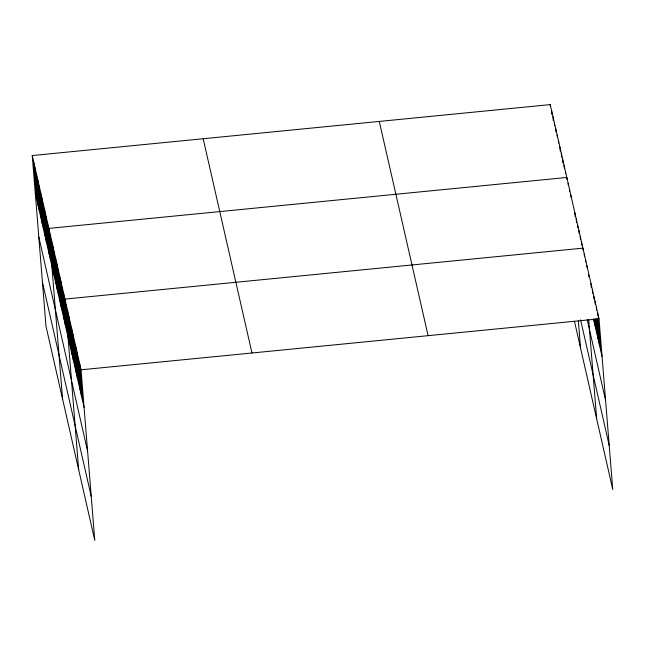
<?xml version="1.0" encoding="UTF-8"?>
<svg xmlns="http://www.w3.org/2000/svg" width="645" height="645" viewBox="0 0 645 645"><rect width="100%" height="100%" fill="white"/><g stroke="black" fill="none" stroke-linecap="round" stroke-linejoin="round"><path stroke-width="0.97" d="M32.25 155.55L81.052 369.803L94.775 540.389L45.972 326.136L32.25 155.55L550.225 104.611L599.028 318.864L612.75 489.45L574.421 321.162M81.052 369.803L599.028 318.864M593.545 319.057L602.043 356.371M587.232 319.767L605.574 400.287M580.589 319.839L609.219 445.534M379.292 121.421L428.095 335.674M203.183 138.74L251.977 352.992M35.265 193.057L84.068 407.309M38.805 236.973L87.599 451.226M42.441 282.22L91.243 496.473M597.681 312.97L597.923 315.929M598.076 317.904L600.697 350.477M596.343 307.076L596.577 310.043M597.294 318.92L599.358 344.583M594.996 301.191L595.238 304.15M596.432 318.953L598.02 338.69M593.739 296.281L593.972 299.24M595.561 318.985L596.673 332.804M592.312 289.403L592.634 293.354M594.698 319.017L595.335 326.91M590.973 283.51L591.288 287.46M593.835 319.041L593.989 321.017M588.53 274.689L588.683 276.665M586.95 265.837L587.103 267.812M585.604 259.943L585.765 261.918M584.265 254.049L584.418 256.025M583.08 250.131L582.919 248.156L64.943 299.095L78.674 469.689M588.683 319.823L596.649 418.75M581.58 242.27L581.814 245.229M580.234 236.376L580.476 239.335M578.896 230.483L579.137 233.442M577.557 224.589L577.791 227.556M576.211 218.703L576.525 222.646M574.872 212.81L575.187 216.752M570.841 195.129L571.002 197.104M569.503 189.243L569.664 191.21M568.156 183.349L568.318 185.325M566.979 179.431L566.818 177.456L48.843 228.394L62.565 398.981M578.347 320.718L580.54 348.042M565.431 171.385L565.592 173.36M564.053 165.314L564.294 168.272M562.674 159.242L562.988 163.193M561.287 153.171L561.601 157.122M559.908 147.1L560.223 151.051M558.522 141.029L558.683 143.005M557.143 134.958L557.296 136.934M555.756 128.895L555.998 131.854M554.378 122.824L554.611 125.783M552.991 116.753L553.305 120.696M551.612 110.682L551.926 114.625M550.225 104.611L550.387 106.586M79.706 363.909L82.721 401.416M78.368 358.015L81.383 395.522M77.021 352.122L80.036 389.628M75.683 346.236L78.698 383.735M74.336 340.342L77.36 377.849M72.998 334.449L76.013 371.955M71.651 328.555L74.675 366.062M70.313 322.661L73.328 360.168M68.975 316.776L71.99 354.282M67.628 310.882L70.644 348.389M66.29 304.988L69.305 342.495M63.605 293.201L66.62 330.708M62.259 287.315L65.282 324.822M60.92 281.422L63.936 318.928M59.574 275.528L62.597 313.035M58.235 269.634L61.251 307.141M56.897 263.749L59.912 301.247M55.551 257.855L58.566 295.362M54.212 251.961L57.228 289.468M52.866 246.067L55.881 283.574M51.527 240.174L54.543 277.681M50.181 234.288L53.204 271.795M47.456 222.323L50.479 259.83M46.077 216.252L49.093 253.759M44.69 210.181L47.714 247.688M43.312 204.11L46.327 241.617M41.925 198.039L44.948 235.546M40.546 191.968L43.562 229.475M39.16 185.897L42.183 223.404M37.781 179.826L40.796 217.333M36.394 173.755L39.418 211.262M35.015 167.692L38.031 205.191M33.629 161.621L36.652 199.12"/></g></svg>
